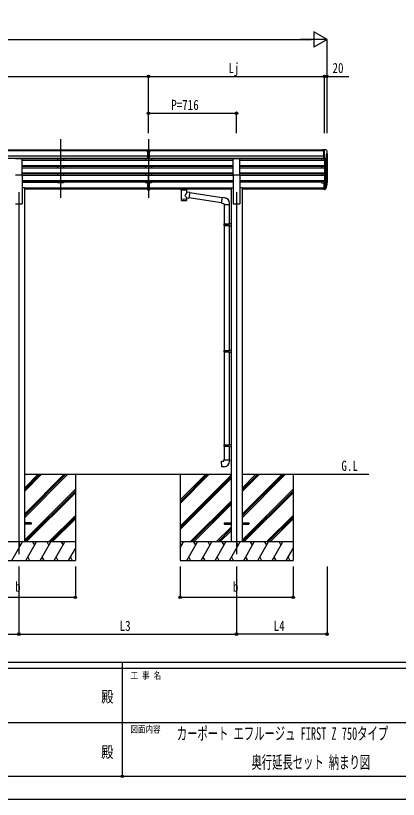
# Model space of a CAD drawing. Units: millimetres, scale not verified. Extents: x -10512 to 10512, y -7425 to 7425.
# Drawn here: x -880 to 2234, y -7425 to -1054 of the extents above; entities that cross this region are included whole.
import ezdxf
from ezdxf.enums import TextEntityAlignment as Align

# ---------------------------------------------------------------- set-up
doc = ezdxf.new("R2010")
doc.units = ezdxf.units.MM
doc.header["$LTSCALE"] = 40
doc.header["$PDMODE"] = 32
doc.header["$PDSIZE"] = 20
for name, color, linetype in [('0-2_USER1', 3, 'Continuous'), ('0-3_YKK_12', 2, 'Continuous'), ('0-4_YKK_13', 4, 'Continuous'), ('0-5_YKK_A1', 4, 'Continuous'), ('0-6_YKK_D', 6, 'Continuous'), ('0-7_YKK_ZWAK', 7, 'Continuous')]:
    doc.layers.add(name, color=color, linetype=linetype)
doc.styles.add('ＭＳ ゴシック', font='')
doc.styles.get('ＭＳ ゴシック').set_extended_font_data('MS Gothic')

msp = doc.modelspace()

# ---------------------------------------------------------------- linework, layer by layer
at = {"layer": '0-3_YKK_12'}
for p, q in [((-514.83, -2058.1), (-514.83, -2535.61)), ((201.17, -2058.1), (201.17, -2535.61)), ((-854.83, -2488.93), (-854.83, -5432.5)), ((917.17, -2488.93), (917.17, -5432.5))]:
    msp.add_line(p, q, dxfattribs=at)
at = {"layer": '0-4_YKK_13'}
for p, q in [((184.67, -2153.65), (184.67, -2145.81)), ((184.67, -2153.65), (194.67, -2153.65)), ((201.17, -2154.47), (194.67, -2154.07)), ((194.67, -2155.65), (207.67, -2155.65)), ((207.67, -2154.13), (201.17, -2154.45)), ((207.67, -2217.28), (207.67, -2152)), ((1626.67, -2145.62), (1616.67, -2145.71)), ((1616.67, -2147.22), (1616.67, -2145.71)), ((1626.67, -2217.6), (1626.67, -2145.62)), ((1645.17, -2145.62), (1626.67, -2145.62)), ((1633.17, -2218.6), (1633.17, -2145.62)), ((1645.17, -2145.62), (1647.5, -2145.76)), ((1648.26, -2146.19), (1652.33, -2151.99)), ((1655.17, -2154.99), (1655.17, -2155.62)), ((-882.33, -2216.25), (-827.33, -2216.25)), ((-827.33, -2348.05), (-827.33, -2216.25)), ((194.67, -2197.17), (201.17, -2197.34)), ((194.67, -2216.22), (201.17, -2216.61)), ((201.17, -2197.34), (207.67, -2197.17)), ((201.17, -2216.61), (207.67, -2216.22)), ((889.67, -2348.05), (889.67, -2216.25)), ((889.67, -2216.25), (944.67, -2216.25)), ((944.67, -2348.05), (944.67, -2216.25)), ((1626.67, -2217.6), (1633.17, -2217.6)), ((1633.17, -2218.6), (1638.38, -2218.28)), ((1640.79, -2216.79), (1649.8, -2201.2)), ((1647.17, -2180.13), (1647.17, -2196.41)), ((1652.64, -2176.8), (1647.32, -2179.87)), ((-882.33, -2348.05), (-827.33, -2348.05)), ((889.67, -2348.05), (944.67, -2348.05)), ((194.67, -2449.34), (194.67, -2411.86)), ((207.67, -2449.34), (207.67, -2411.86)), ((1626.67, -2411.22), (1626.67, -2465.26)), ((1626.67, -2411.22), (1633.17, -2411.22)), ((1633.17, -2411.22), (1633.17, -2466)), ((194.67, -2449.34), (207.67, -2449.34)), ((194.67, -2471.58), (194.67, -2449.34)), ((194.67, -2454.74), (207.67, -2454.74)), ((194.67, -2470.52), (201.17, -2470.91)), ((201.17, -2470.91), (207.67, -2470.52)), ((207.67, -2471.58), (207.67, -2449.34)), ((445.17, -2456.1), (445.17, -2461.86)), ((445.17, -2456.29), (445.17, -2457.83)), ((447.17, -2455.44), (530.17, -2455.44)), ((447.17, -2457.61), (530.17, -2457.61)), ((447.17, -2462.52), (461.67, -2462.52)), ((461.67, -2468.17), (461.67, -2461.62)), ((465.77, -2469.09), (465.75, -2554.53)), ((511.57, -2487.83), (511.57, -2469.09)), ((515.67, -2468.17), (515.67, -2461.62)), ((515.67, -2462.52), (530.17, -2462.52)), ((532.17, -2456.1), (532.17, -2461.86)), ((1626.67, -2451.36), (1633.17, -2451.36)), ((1626.67, -2456.23), (1633.17, -2456.23)), ((1626.67, -2465.26), (1633.17, -2465.26)), ((1633.17, -2456.25), (1638.3, -2456.25)), ((1633.17, -2458.06), (1638.01, -2458.06)), ((1633.17, -2466), (1638.01, -2466)), ((1639.6, -2455.58), (1647.36, -2440.17)), ((1648.81, -2440.53), (1640.61, -2456.71)), ((1649.42, -2441.09), (1640.61, -2464.64)), ((1651.47, -2424.04), (1648.2, -2431.1)), ((1652.07, -2425.41), (1648.2, -2433.36)), ((1649.76, -2436.69), (1649.42, -2441.09)), ((511.59, -2554.53), (511.56, -2533.86)), ((536.79, -2491.74), (511.57, -2487.82)), ((511.57, -2534.17), (529.77, -2537)), ((536.79, -2491.74), (529.77, -2537)), ((794.11, -2576.22), (530.04, -2535.26)), ((797.78, -2534.29), (536.47, -2493.75)), ((818.78, -2534.25), (797.94, -2532.43)), ((813.86, -2589.99), (859.86, -2589.99)), ((815.97, -2589.99), (815.97, -2746.57)), ((857.97, -2589.99), (857.97, -2744.01)), ((859.86, -2589.99), (859.86, -2579.08)), ((813.97, -2748.57), (814.97, -2746.57)), ((813.97, -2748.57), (857.97, -2748.57)), ((813.97, -2748.57), (813.97, -2756.57)), ((813.97, -2756.57), (857.97, -2756.57)), ((813.97, -2756.57), (814.97, -2758.57)), ((814.97, -2746.57), (857.97, -2746.57)), ((814.97, -2758.57), (857.97, -2758.57)), ((815.97, -2758.57), (815.97, -3775.25)), ((853.49, -2748.57), (853.06, -2746.57)), ((855.97, -2744.07), (871.97, -2743.6)), ((855.97, -2746.07), (855.97, -2744.07)), ((855.97, -2746.07), (857.97, -2746.07)), ((855.97, -2761.07), (855.97, -2759.07)), ((855.97, -2761.07), (871.97, -2761.54)), ((857.97, -2761.13), (857.97, -3772.7)), ((871.97, -2743.6), (871.97, -2761.54)), ((813.97, -3777.25), (814.97, -3775.25)), ((813.97, -3777.25), (857.97, -3777.25)), ((813.97, -3777.25), (813.97, -3785.25)), ((813.97, -3785.25), (857.97, -3785.25)), ((813.97, -3785.25), (814.97, -3787.25)), ((814.97, -3775.25), (857.97, -3775.25)), ((814.97, -3787.25), (857.97, -3787.25)), ((815.97, -3787.25), (815.97, -4542.94)), ((853.49, -3777.25), (853.06, -3775.25)), ((855.97, -3772.75), (871.97, -3772.28)), ((855.97, -3774.75), (855.97, -3772.75)), ((855.97, -3774.75), (857.97, -3774.75)), ((855.97, -3789.75), (855.97, -3787.75)), ((855.97, -3789.75), (871.97, -3790.23)), ((857.97, -3789.81), (857.97, -4540.38)), ((871.97, -3772.28), (871.97, -3790.23)), ((813.97, -4544.94), (814.97, -4542.94)), ((813.97, -4544.94), (857.97, -4544.94)), ((813.97, -4544.94), (813.97, -4552.94)), ((813.97, -4552.94), (857.97, -4552.94)), ((813.97, -4552.94), (814.97, -4554.94)), ((814.97, -4542.94), (857.97, -4542.94)), ((814.97, -4554.94), (857.97, -4554.94)), ((815.97, -4554.94), (815.97, -4664.94)), ((853.49, -4544.94), (853.06, -4542.94)), ((855.97, -4540.44), (871.97, -4539.97)), ((855.97, -4542.44), (855.97, -4540.44)), ((855.97, -4542.44), (857.97, -4542.44)), ((855.97, -4557.44), (855.97, -4555.44)), ((855.97, -4557.44), (871.97, -4557.91)), ((857.97, -4557.5), (857.97, -4664.94)), ((871.97, -4539.97), (871.97, -4557.91)), ((813.97, -4664.94), (859.97, -4664.94)), ((813.97, -4674.94), (813.97, -4664.94)), ((859.97, -4664.94), (859.97, -4675.86)), ((-754.83, -5178), (-809.83, -5178)), ((-754.83, -5187), (-809.83, -5187)), ((-754.83, -5178), (-754.83, -5187)), ((817.17, -5178), (817.17, -5187)), ((817.17, -5178), (871.97, -5178)), ((817.17, -5187), (871.97, -5187)), ((962.37, -5178), (1017.17, -5178)), ((962.37, -5187), (1017.17, -5187)), ((1017.17, -5178), (1017.17, -5187))]:
    msp.add_line(p, q, dxfattribs=at)
for points in [[(184.67, -2145.81), (202.67, -2145.65), (217.67, -2145.78)], [(207.67, -2217.28), (201.17, -2217.68), (194.67, -2217.28), (194.67, -2151.94)], [(207.67, -2153.61), (217.67, -2153.52), (217.67, -2145.78)], [(207.67, -2198.28), (204.41, -2198.36), (201.17, -2198.44), (197.93, -2198.36), (194.67, -2198.28)], [(207.67, -2471.58), (201.17, -2471.98), (194.67, -2471.58)], [(445.17, -2456.1), (445.21, -2455.91), (445.29, -2455.77), (445.39, -2455.67), (445.49, -2455.61), (445.61, -2455.57), (445.9, -2455.51), (446.39, -2455.46), (446.93, -2455.44), (447.17, -2455.44)], [(445.17, -2461.86), (445.21, -2462.05), (445.29, -2462.19), (445.39, -2462.28), (445.49, -2462.34), (445.61, -2462.39), (445.9, -2462.45), (446.39, -2462.5), (446.93, -2462.52), (447.17, -2462.52)], [(530.17, -2455.44), (530.52, -2455.44), (531.05, -2455.47), (531.5, -2455.52), (531.8, -2455.59), (531.97, -2455.69), (532.09, -2455.83), (532.16, -2456.01), (532.17, -2456.1)], [(530.17, -2462.52), (530.52, -2462.52), (531.05, -2462.49), (531.5, -2462.44), (531.8, -2462.36), (531.97, -2462.27), (532.09, -2462.13), (532.16, -2461.95), (532.17, -2461.86)], [(797.94, -2532.43), (793.93, -2578.25), (813.86, -2579.99), (813.86, -2589.99)], [(853.49, -2748.57), (853.49, -2756.57), (853.06, -2758.57)], [(855.97, -2759.07), (857.97, -2759.07), (857.97, -2746.07)], [(853.49, -3777.25), (853.49, -3785.25), (853.06, -3787.25)], [(855.97, -3787.75), (857.97, -3787.75), (857.97, -3774.75)], [(853.49, -4544.94), (853.49, -4552.94), (853.06, -4554.94)], [(855.97, -4555.44), (857.97, -4555.44), (857.97, -4542.44)], [(818.89, -4720.69), (798.05, -4722.51), (794.04, -4676.69), (813.97, -4674.94)]]:
    msp.add_lwpolyline(points, dxfattribs=at)
for centre, radius, start, end in [((1647.44, -2146.76), 1, 35, 86.5), ((1652.17, -2154.99), 3, 0, 87), ((1453.17, -2155.62), 202, 355.05096, 0), ((1638.19, -2215.29), 3, 273.5, 330), ((1647.47, -2180.13), 0.3, 120, 180), ((1647.47, -2196.41), 0.3, 180, 265.2833), ((1647.2, -2199.7), 3, 330, 85.2833), ((1648.26, -2172.43), 6.18, 315.00103, 354.2965), ((1622.58, -2414.54), 30.41, 341.80266, 352.8448), ((1623.99, -2416.3), 29.53, 342.01856, 353.49194), ((814.86, -2579.08), 45, 0, 85), ((814.97, -4675.86), 45, 275, 0)]:
    msp.add_arc(centre, radius, start, end, dxfattribs=at)
for centre, major_axis, ratio, start_param, end_param in [((225.74, -2155.96), (24.57, -1.51), 0.121868, 3.1422238, 3.1491027), ((1565.31, -2410.05), (-87.93, 4.42), 0.541684, 3.060334, 3.2172517), ((1564.52, -2416.73), (89.06, 1.43), 0.57596, 6.1985533, 6.3701348), ((447.17, -2457.83), (2, 0), 0.109601, 1.5707963, 3.1415927), ((488.67, -2468.08), (27.06, 0), 0.069685, 3.1415927, 6.2831853), ((488.67, -2461.62), (27, 0), 0.070066, 6.2831853, 9.424778), ((499.67, -2465.6), (16, 0), 0.361356, 6.2636979, 6.2831853), ((530.17, -2457.83), (2, 0), 0.109601, 0, 1.5707963), ((1638.01, -2455.35), (3, 0), 0.90356, 4.712389, 5.7595865), ((1638.01, -2463.29), (-3, 0), 0.90356, 1.5707963, 2.6179939), ((1638.3, -2454.9), (1.5, 0), 0.90356, 4.712389, 5.7595865), ((1563.25, -2416.63), (88.05, 0), 0.90356, 5.9828017, 6.0168888), ((1648.46, -2436.69), (-1.3, 0), 0.90356, 2.9359903, 4.9130961), ((1562.54, -2420.5), (89.07, 0), 0.90356, 6.0316505, 6.077583), ((488.67, -2542.09), (22.91, 0), 0.122865, 3.1415927, 6.2831853), ((488.67, -2514.37), (-22.81, -26.62), 0.234429, 1.6855472, 3.1268519), ((491.22, -2511.73), (20.32, -22.25), 0.045535, 0.0389954, 1.3075346), ((488.67, -2554.53), (22.92, 0), 0.101955, 3.1415499, 6.2833984)]:
    msp.add_ellipse(centre, major_axis=major_axis, ratio=ratio, start_param=start_param, end_param=end_param, dxfattribs=at)
at = {"layer": '0-5_YKK_A1'}
for p, q in [((184.67, -2147.22), (-4804.33, -2147.22)), ((184.67, -2152.44), (-4804.33, -2152.44)), ((1616.67, -2147.22), (217.67, -2147.22)), ((1626.67, -2152.44), (217.67, -2152.44)), ((194.67, -2195.97), (-4804.33, -2195.97)), ((194.67, -2213.82), (-4804.33, -2213.82)), ((194.67, -2217.17), (-827.33, -2217.17)), ((-539.83, -2217.07), (-539.83, -2229.58)), ((-489.83, -2217.07), (-489.83, -2229.48)), ((176.17, -2217.07), (176.17, -2229.58)), ((201.17, -2229.58), (201.17, -2277.27)), ((1626.67, -2195.97), (207.67, -2195.97)), ((1626.67, -2213.82), (207.67, -2213.82)), ((889.67, -2217.17), (207.67, -2217.17)), ((226.17, -2217.07), (226.17, -2229.48)), ((1626.67, -2217.17), (944.67, -2217.17)), ((944.67, -2229.58), (1633.17, -2229.58)), ((1608.17, -2217.07), (1608.17, -2229.58)), ((1633.17, -2218.6), (1633.17, -2411.22)), ((1639.17, -2218.13), (1639.18, -2456)), ((1648.2, -2203.97), (1648.2, -2437.57)), ((1653.17, -2176.19), (1653.17, -2410.86)), ((-539.83, -2277.27), (-539.83, -2290.13)), ((-489.83, -2277.27), (-489.83, -2290.13)), ((176.17, -2277.27), (176.17, -2290.13)), ((201.17, -2290.13), (201.17, -2337.82)), ((226.17, -2277.27), (226.17, -2290.13)), ((944.67, -2271.46), (1633.17, -2271.46)), ((944.67, -2272.95), (1633.17, -2272.95)), ((944.67, -2277.27), (1633.17, -2277.27)), ((944.67, -2290.13), (1633.17, -2290.13)), ((1608.17, -2277.27), (1608.17, -2290.13)), ((-827.33, -2348.05), (-827.33, -2582.5)), ((-539.83, -2337.82), (-539.83, -2350.58)), ((-489.83, -2337.82), (-489.83, -2350.67)), ((176.17, -2337.82), (176.17, -2350.58)), ((201.17, -2398.37), (201.17, -2350.67)), ((226.17, -2337.82), (226.17, -2350.67)), ((889.67, -2348.05), (889.67, -2582.5)), ((944.67, -2332), (1633.17, -2332)), ((944.67, -2333.5), (1633.17, -2333.5)), ((944.67, -2337.82), (1633.17, -2337.82)), ((944.67, -2348.05), (944.67, -2582.5)), ((944.67, -2350.67), (1633.17, -2350.67)), ((1608.17, -2337.82), (1608.17, -2350.67)), ((-827.33, -2406.91), (-539.83, -2406.91)), ((-539.83, -2398.37), (-539.83, -2411.86)), ((-489.83, -2411.86), (-539.83, -2411.86)), ((-489.83, -2398.37), (-489.83, -2411.86)), ((176.17, -2406.91), (-489.83, -2406.91)), ((176.17, -2398.37), (176.17, -2411.86)), ((226.17, -2411.86), (176.17, -2411.86)), ((226.17, -2398.37), (226.17, -2411.86)), ((889.67, -2406.91), (226.17, -2406.91)), ((944.67, -2392.55), (1633.17, -2392.55)), ((944.67, -2394.05), (1633.17, -2394.05)), ((944.67, -2398.37), (1633.17, -2398.37)), ((1608.17, -2406.91), (944.67, -2406.91)), ((1608.17, -2398.37), (1608.17, -2411.86)), ((1608.17, -2411.86), (1626.67, -2411.86)), ((-809.63, -2453.5), (-827.33, -2453.5)), ((-809.63, -2453.5), (-809.63, -5332.5)), ((-809.63, -2453.93), (194.67, -2453.93)), ((-809.63, -2455.32), (194.67, -2455.32)), ((194.67, -2463.01), (-809.63, -2463.01)), ((207.67, -2453.93), (871.97, -2453.93)), ((207.67, -2455.32), (871.97, -2455.32)), ((461.67, -2463.01), (207.67, -2463.01)), ((871.97, -2463.01), (515.67, -2463.01)), ((871.97, -2453.5), (871.97, -5332.5)), ((871.97, -2453.5), (889.67, -2453.5)), ((962.37, -2453.5), (944.67, -2453.5)), ((962.37, -2453.5), (962.37, -5332.5)), ((962.37, -2453.93), (1626.67, -2453.93)), ((962.37, -2455.32), (1626.67, -2455.32)), ((1626.67, -2463.01), (962.37, -2463.01)), ((-882.33, -2582.5), (-827.33, -2582.5)), ((889.67, -2582.5), (944.67, -2582.5)), ((-809.63, -4782.5), (871.97, -4782.5)), ((-809.63, -5135.35), (-456.78, -4782.5)), ((-809.63, -5121.21), (-470.92, -4782.5)), ((-809.63, -5107.06), (-485.06, -4782.5)), ((-809.63, -4923.22), (-668.91, -4782.5)), ((-809.63, -4909.08), (-683.05, -4782.5)), ((-809.63, -4894.93), (-697.2, -4782.5)), ((-394.83, -4782.5), (-394.83, -5482.5)), ((457.17, -4782.5), (457.17, -5482.5)), ((457.17, -5019.63), (694.3, -4782.5)), ((457.17, -5005.49), (680.16, -4782.5)), ((457.17, -4991.35), (666.02, -4782.5)), ((457.17, -5203.48), (871.97, -4788.68)), ((457.17, -5217.62), (871.97, -4802.82)), ((457.17, -5231.76), (871.97, -4816.96)), ((962.37, -5135.35), (1315.22, -4782.5)), ((962.37, -5121.21), (1301.08, -4782.5)), ((962.37, -5107.06), (1286.94, -4782.5)), ((962.37, -4923.22), (1103.09, -4782.5)), ((962.37, -4909.08), (1088.95, -4782.5)), ((962.37, -4894.93), (1074.8, -4782.5)), ((962.37, -4782.5), (1993.17, -4782.5)), ((1377.17, -4782.5), (1377.17, -5482.5)), ((-809.63, -5319.19), (-394.83, -4904.4)), ((962.37, -5319.19), (1377.17, -4904.4)), ((-808.79, -5332.5), (-394.83, -4918.54)), ((-794.65, -5332.5), (-394.83, -4932.68)), ((963.21, -5332.5), (1377.17, -4918.54)), ((977.35, -5332.5), (1377.17, -4932.68)), ((540.28, -5332.5), (871.97, -5000.81)), ((554.42, -5332.5), (871.97, -5014.95)), ((568.56, -5332.5), (871.97, -5029.09)), ((-610.8, -5332.5), (-394.83, -5116.53)), ((-596.66, -5332.5), (-394.83, -5130.67)), ((-582.52, -5332.5), (-394.83, -5144.81)), ((1161.2, -5332.5), (1377.17, -5116.53)), ((1175.34, -5332.5), (1377.17, -5130.67)), ((1189.48, -5332.5), (1377.17, -5144.81)), ((752.41, -5332.5), (871.97, -5212.94)), ((766.55, -5332.5), (871.97, -5227.08)), ((780.69, -5332.5), (871.97, -5241.23)), ((-394.83, -5332.5), (-1314.83, -5332.5)), ((-912.35, -5482.5), (-825.74, -5332.5)), ((-840.74, -5358.48), (-855.74, -5332.5)), ((-796.87, -5482.5), (-710.27, -5332.5)), ((-725.27, -5358.48), (-740.27, -5332.5)), ((-681.4, -5482.5), (-594.8, -5332.5)), ((-609.8, -5358.48), (-624.8, -5332.5)), ((-565.93, -5482.5), (-479.33, -5332.5)), ((-509.33, -5332.5), (-494.33, -5358.48)), ((1377.17, -5332.5), (457.17, -5332.5)), ((457.17, -5379.63), (484.38, -5332.5)), ((469.38, -5358.48), (457.17, -5337.34)), ((513.24, -5482.5), (599.85, -5332.5)), ((584.85, -5358.48), (569.84, -5332.5)), ((628.71, -5482.5), (715.32, -5332.5)), ((700.32, -5358.48), (685.32, -5332.5)), ((744.19, -5482.5), (830.79, -5332.5)), ((815.79, -5358.48), (800.78, -5332.5)), ((859.65, -5482.5), (946.26, -5332.5)), ((931.26, -5358.48), (916.26, -5332.5)), ((975.13, -5482.5), (1061.73, -5332.5)), ((1046.73, -5358.48), (1031.73, -5332.5)), ((1090.6, -5482.5), (1177.2, -5332.5)), ((1162.2, -5358.48), (1147.2, -5332.5)), ((1206.07, -5482.5), (1292.67, -5332.5)), ((1262.67, -5332.5), (1277.67, -5358.48)), ((-450.46, -5482.5), (-394.83, -5386.14)), ((1321.54, -5482.5), (1377.17, -5386.14)), ((-781.88, -5456.52), (-766.88, -5482.5)), ((-666.41, -5456.52), (-651.41, -5482.5)), ((-550.94, -5456.52), (-535.94, -5482.5)), ((-435.47, -5456.52), (-420.47, -5482.5)), ((528.24, -5456.52), (543.24, -5482.5)), ((643.71, -5456.52), (658.71, -5482.5)), ((759.18, -5456.52), (774.18, -5482.5)), ((874.65, -5456.52), (889.65, -5482.5)), ((990.12, -5456.52), (1005.12, -5482.5)), ((1105.59, -5456.52), (1120.59, -5482.5)), ((1221.06, -5456.52), (1236.06, -5482.5)), ((1336.53, -5456.52), (1351.53, -5482.5)), ((-1314.83, -5482.5), (-394.83, -5482.5)), ((457.17, -5482.5), (1377.17, -5482.5))]:
    msp.add_line(p, q, dxfattribs=at)
for points in [[(-827.33, -2229.58), (201.17, -2229.58), (889.67, -2229.58)], [(-827.33, -2271.46), (201.17, -2271.46), (889.67, -2271.46)], [(-827.33, -2272.95), (201.17, -2272.95), (889.67, -2272.95)], [(-827.33, -2277.27), (201.17, -2277.27), (889.67, -2277.27)], [(-827.33, -2290.13), (201.17, -2290.13), (889.67, -2290.13)], [(-827.33, -2332), (201.17, -2332), (889.67, -2332)], [(-827.33, -2333.5), (201.17, -2333.5), (889.67, -2333.5)], [(-827.33, -2337.82), (201.17, -2337.82), (889.67, -2337.82)], [(-827.33, -2350.67), (201.17, -2350.67), (889.67, -2350.67)], [(-827.33, -2392.55), (201.17, -2392.55), (889.67, -2392.55)], [(-827.33, -2394.05), (201.17, -2394.05), (889.67, -2394.05)], [(-827.33, -2398.37), (201.17, -2398.37), (889.67, -2398.37)]]:
    msp.add_lwpolyline(points, dxfattribs=at)
at = {"layer": '0-6_YKK_D'}
for p, q in [((1653.17, -1247.22), (1544.92, -1184.72)), ((1544.92, -1184.72), (1544.92, -1309.72)), ((-4705.83, -1247.22), (1528.17, -1247.22)), ((1653.17, -1247.22), (1436.66, -1247.22)), ((1653.17, -1247.22), (1544.92, -1309.72)), ((1653.17, -2008.1), (1653.17, -1246.22)), ((-4810.83, -1547.22), (201.17, -1547.22)), ((201.17, -2008.1), (201.17, -1546.22)), ((201.17, -2008.1), (201.17, -1546.22)), ((201.17, -1547.22), (1633.17, -1547.22)), ((1633.17, -2008.1), (1633.17, -1546.22)), ((1633.17, -2008.1), (1633.17, -1546.22)), ((1653.17, -2008.1), (1653.17, -1546.22)), ((201.17, -2008.1), (201.17, -1846.22)), ((201.17, -1847.22), (917.17, -1847.22)), ((917.17, -2008.1), (917.17, -1846.22)), ((-854.83, -5532.5), (-854.83, -6083.5)), ((-854.83, -5532.5), (-854.83, -6083.5)), ((-394.83, -5532.5), (-394.83, -5783.5)), ((457.17, -5532.5), (457.17, -5783.5)), ((917.17, -5532.5), (917.17, -6083.5)), ((917.17, -5532.5), (917.17, -6083.5)), ((1377.17, -5532.5), (1377.17, -5783.5)), ((1653.17, -5532.5), (1653.17, -6083.5)), ((-1314.83, -5782.5), (-394.83, -5782.5)), ((457.17, -5782.5), (1377.17, -5782.5)), ((-3754.83, -6082.5), (-854.83, -6082.5)), ((-854.83, -6082.5), (917.17, -6082.5)), ((1653.17, -6082.5), (917.17, -6082.5))]:
    msp.add_line(p, q, dxfattribs=at)
msp.add_lwpolyline([(1633.17, -1547.22), (1653.17, -1547.22), (1831.67, -1547.22)], dxfattribs=at)
for centre in [(201.17, -1547.22), (201.17, -1547.22), (1633.17, -1547.22), (1633.17, -1547.22), (1653.17, -1547.22), (201.17, -1847.22), (917.17, -1847.22), (-394.83, -5782.5), (457.17, -5782.5), (1377.17, -5782.5), (-854.83, -6082.5), (-854.83, -6082.5), (917.17, -6082.5), (917.17, -6082.5), (1653.17, -6082.5)]:
    msp.add_circle(centre, 10.62, dxfattribs=at)
at = {"layer": '0-7_YKK_ZWAK'}
for p, q in [((9737.55, -6312.5), (-9762.45, -6312.5)), ((-12.45, -6362.5), (-3262.45, -6362.5)), ((-12.45, -6312.5), (-12.45, -7237.5)), ((3237.55, -6362.5), (-12.45, -6362.5)), ((-3243.7, -6800), (-12.45, -6800)), ((-12.45, -6800), (3237.55, -6800)), ((-3262.45, -7237.5), (-12.45, -7237.5)), ((-12.45, -7237.5), (3237.55, -7237.5))]:
    msp.add_line(p, q, dxfattribs=at)
msp.add_lwpolyline([(-10512.5, -7425), (10512.5, -7425), (10512.5, 7425), (-10512.5, 7425)], close=True, dxfattribs=at)
msp.add_point((-12.45, -7237.5), dxfattribs=at)

# ---------------------------------------------------------------- texts
at = {"layer": '0-2_USER1', "style": 'ＭＳ ゴシック'}
for s, height, width, p in [('G.L', 82.48, 0.8, (1770.5, -4779.26)), ('カーポート エフルージュ FIRST Z 750タイプ\u3000', 102.6, 0.6, (430.95, -6972.08)), ('奥行延長セット 納まり図', 102.6, 0.6, (1038.55, -7205.42))]:
    msp.add_text(s, height=height, dxfattribs=dict(at, width=width)).set_placement(p, align=Align.BOTTOM_LEFT)
at = {"layer": '0-6_YKK_D', "style": 'ＭＳ ゴシック', "width": 0.8}
for s, p in [('Lj', (851.17, -1545.22)), ('20', (1697.67, -1545.22)), ('P=716', (385.17, -1845.22)), ('b', (-884.83, -5762.5)), ('b', (887.17, -5762.5)), ('L3', (-34.83, -6080.5)), ('L4', (1219.17, -6080.5))]:
    msp.add_text(s, height=82.48, dxfattribs=at).set_placement(p, align=Align.BOTTOM_LEFT)
at = {"layer": '0-7_YKK_ZWAK', "style": 'ＭＳ ゴシック', "width": 0.8}
for s, height, p in [('工 事 名', 54.99, (53.17, -6462.5)), ('殿', 91.64, (-184.17, -6664.58)), ('図面内容', 54.99, (53.17, -6900)), ('殿', 91.64, (-184.17, -7114.58))]:
    msp.add_text(s, height=height, dxfattribs=at).set_placement(p, align=Align.BOTTOM_LEFT)

doc.saveas('drawing.dxf')
